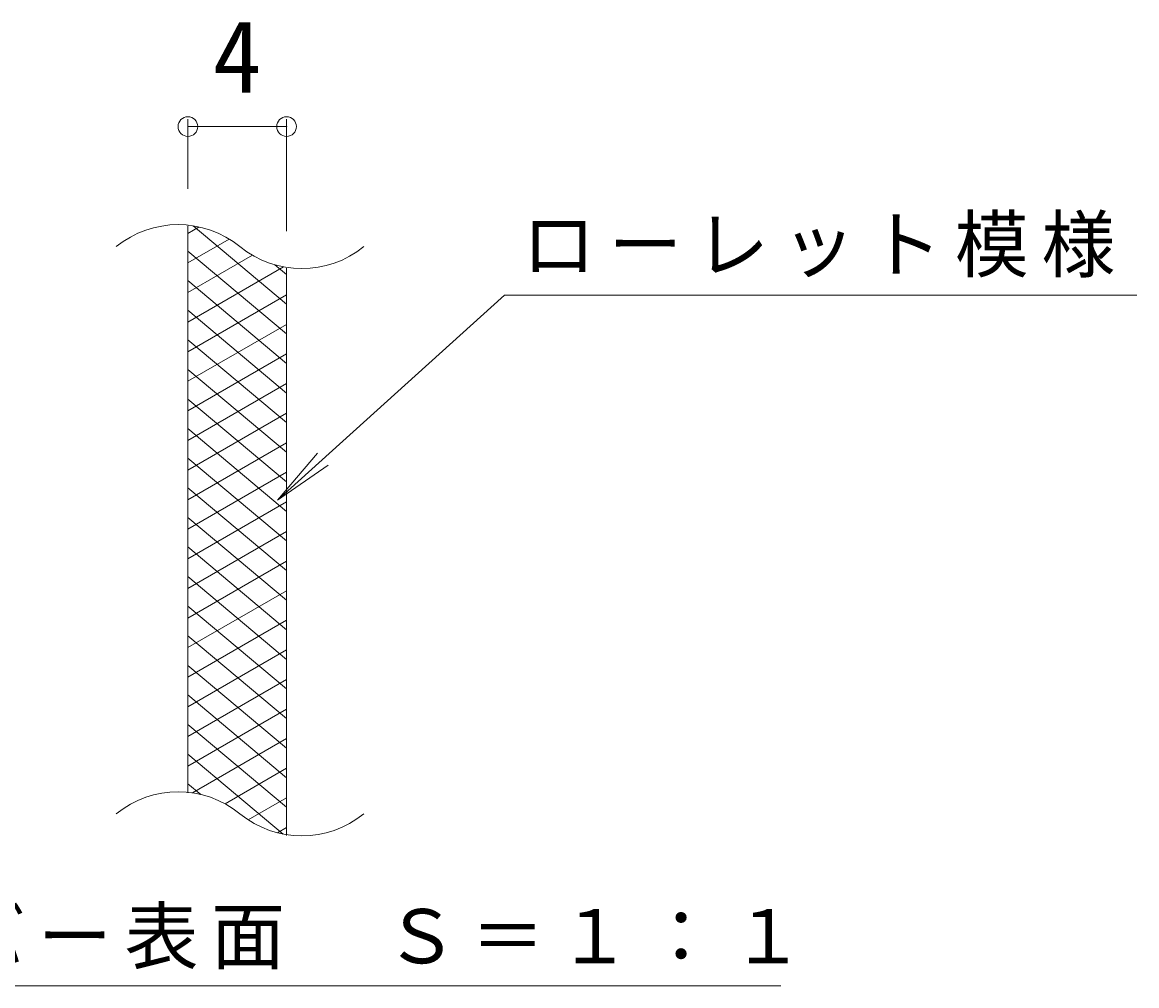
# Model space of a CAD drawing. Units: millimetres on the paper, enlarged 4 times, with parts at other scales. Extents: x -822 to 951, y -780 to 740.
# Drawn here: x -229.9 to -49.2, y 188.5 to 344.7 of the extents above; entities that cross this region are included whole.
import ezdxf
from ezdxf.enums import TextEntityAlignment as Align

# ---------------------------------------------------------------- set-up
doc = ezdxf.new("R2010")
doc.units = ezdxf.units.MM
doc.header["$LTSCALE"] = 4
doc.header["$PDMODE"] = 32
doc.header["$PDSIZE"] = 3.2
for name, color, linetype, lineweight in [('F-2_F-2ﾚｲﾔ', 3, 'Continuous', 9), ('F-4_F-4ﾚｲﾔ', 7, 'Continuous', 9), ('F-5_F-5ﾚｲﾔ', 7, 'Continuous', 9), ('F-9_F-9ﾚｲﾔ', 6, 'Continuous', 9)]:
    doc.layers.add(name, color=color, linetype=linetype, lineweight=lineweight)
doc.styles.add('ＭＳ ゴシック', font='')
doc.styles.get('ＭＳ ゴシック').set_extended_font_data('MS Gothic')

msp = doc.modelspace()

# ---------------------------------------------------------------- linework, layer by layer
at = {"layer": 'F-2_F-2ﾚｲﾔ'}
for p, q in [((-203.027, 219.738), (-203.027, 311.738)), ((-187.028, 212.855), (-187.028, 304.854))]:
    msp.add_line(p, q, dxfattribs=at)
for centre, start, end in [((-204.614, 296.037), 50.82628, 129.17371), ((-184.546, 320.666), 230.82628, 309.17371), ((-204.614, 204.037), 50.82628, 129.17371), ((-184.546, 228.666), 230.82628, 309.17371)]:
    msp.add_arc(centre, 15.885, start, end, dxfattribs=at)
at = {"layer": 'F-4_F-4ﾚｲﾔ'}
for p, q in [((-203.027, 317.738), (-203.027, 329.03)), ((-187.028, 310.854), (-187.028, 329.03)), ((-203.027, 327.83), (-187.028, 327.83))]:
    msp.add_line(p, q, dxfattribs=at)
for p in [(-203.027, 327.83), (-187.028, 327.83)]:
    msp.add_point(p, dxfattribs=at)
at = {"layer": 'F-5_F-5ﾚｲﾔ'}
for p, q in [((-151.701, 300.497), (-49.17, 300.497)), ((-188.49, 267.245), (-180.26, 272.925)), ((-282.078, 188.471), (-106.864, 188.471))]:
    msp.add_line(p, q, dxfattribs=at)
msp.add_lwpolyline([(-151.701, 300.497), (-188.49, 267.245), (-182.011, 274.861)], dxfattribs=at)
at = {"layer": 'F-9_F-9ﾚｲﾔ'}
for p, q in [((-201.214, 311.554), (-203.027, 310.507)), ((-187.028, 299.011), (-202.194, 311.737)), ((-196.316, 309.582), (-203.027, 305.707)), ((-187.028, 294.211), (-203.027, 307.636)), ((-192.559, 306.951), (-203.027, 300.907)), ((-187.517, 305.062), (-203.027, 296.107)), ((-187.028, 303.811), (-188.914, 305.394)), ((-187.028, 289.411), (-203.027, 302.836)), ((-187.028, 300.545), (-203.027, 291.307)), ((-187.028, 284.611), (-203.027, 298.036)), ((-187.028, 295.745), (-203.027, 286.507)), ((-187.028, 279.811), (-203.027, 293.236)), ((-187.028, 290.945), (-203.027, 281.707)), ((-187.028, 275.011), (-203.027, 288.436)), ((-187.028, 286.145), (-203.027, 276.907)), ((-187.028, 270.211), (-203.027, 283.636)), ((-187.028, 281.345), (-203.027, 272.107)), ((-187.028, 265.411), (-203.027, 278.836)), ((-187.028, 276.545), (-203.027, 267.307)), ((-187.028, 260.611), (-203.027, 274.036)), ((-187.028, 271.745), (-203.027, 262.507)), ((-187.028, 255.811), (-203.027, 269.236)), ((-187.028, 266.945), (-203.027, 257.707)), ((-187.028, 251.011), (-203.027, 264.436)), ((-187.028, 262.145), (-203.027, 252.907)), ((-187.028, 246.211), (-203.027, 259.636)), ((-187.028, 257.345), (-203.027, 248.107)), ((-187.028, 241.411), (-203.027, 254.836)), ((-187.028, 252.545), (-203.027, 243.307)), ((-187.028, 236.611), (-203.027, 250.036)), ((-187.028, 247.745), (-203.027, 238.507)), ((-187.028, 231.811), (-203.027, 245.236)), ((-187.028, 242.945), (-203.027, 233.707)), ((-187.028, 227.011), (-203.027, 240.436)), ((-187.028, 238.145), (-203.027, 228.907)), ((-187.028, 222.211), (-203.027, 235.636)), ((-187.028, 233.345), (-203.027, 224.107)), ((-187.028, 217.411), (-203.027, 230.836)), ((-187.028, 228.545), (-202.265, 219.748)), ((-187.579, 213.074), (-203.027, 226.036)), ((-187.028, 223.745), (-197.008, 217.983)), ((-200.951, 219.494), (-203.027, 221.236)), ((-187.028, 218.945), (-193.229, 215.365)), ((-187.028, 214.145), (-188.516, 213.286))]:
    msp.add_line(p, q, dxfattribs=at)

# ---------------------------------------------------------------- texts
at = {"layer": 'F-4_F-4ﾚｲﾔ', "color": 2, "style": 'ＭＳ ゴシック'}
msp.add_text('4', height=11.73, dxfattribs=at).set_placement((-199.027, 329.829), align=Align.BOTTOM_LEFT)
at = {"layer": 'F-5_F-5ﾚｲﾔ', "char_height": 8.798, "attachment_point": 7, "style": 'ＭＳ ゴシック'}
for s, insert in [('\\T1.17;ローレット模様', (-148.871, 303.327)), ('\\T1.17;メインバー表面\u3000Ｓ＝１：１', (-283.502, 191.151))]:
    msp.add_mtext(s, dxfattribs=dict(at, insert=insert))

doc.saveas('drawing.dxf')
